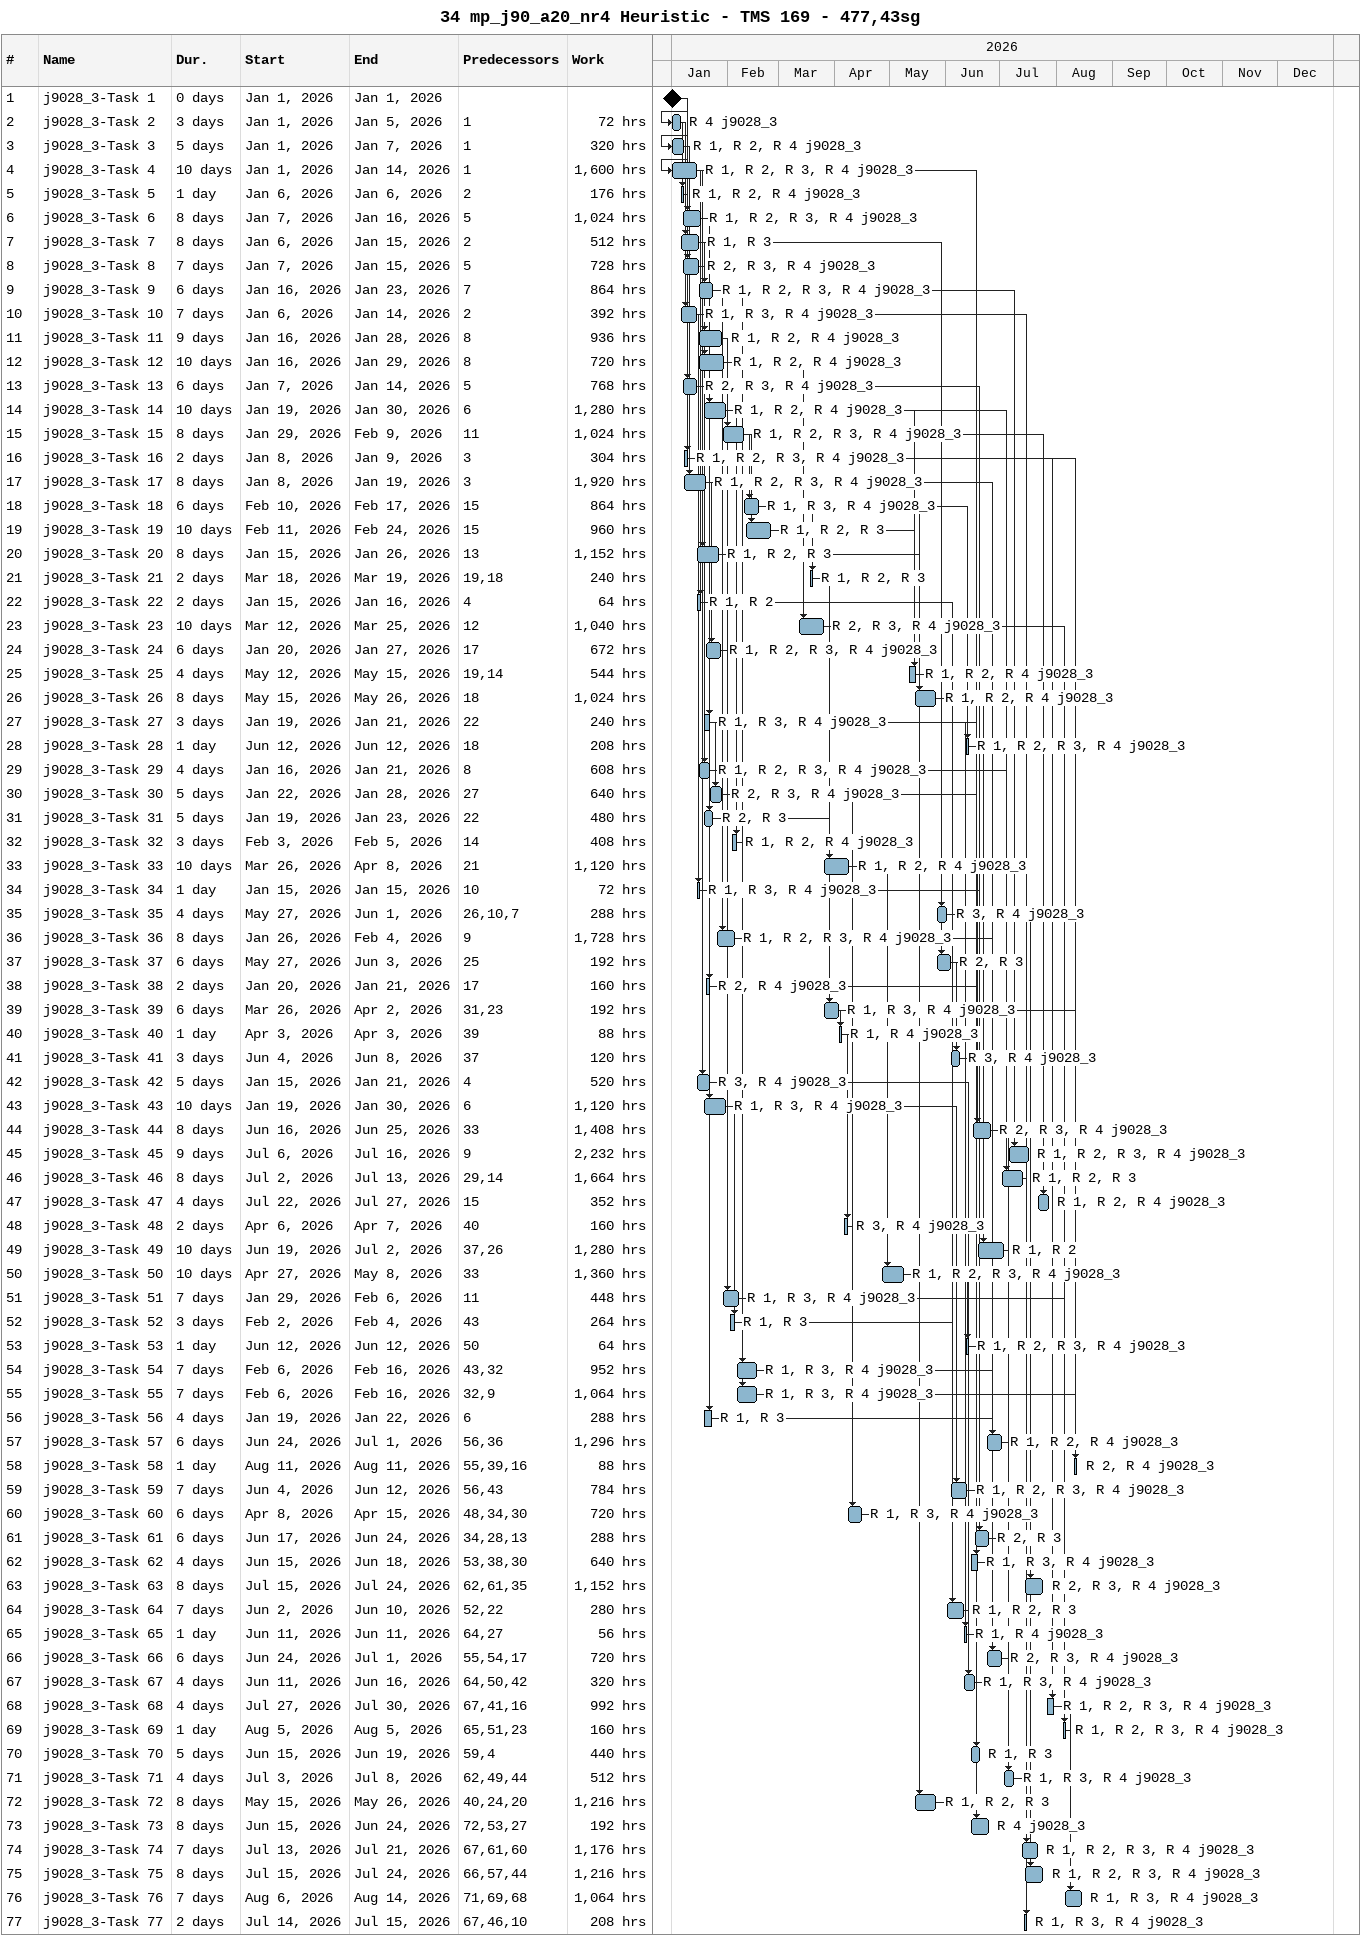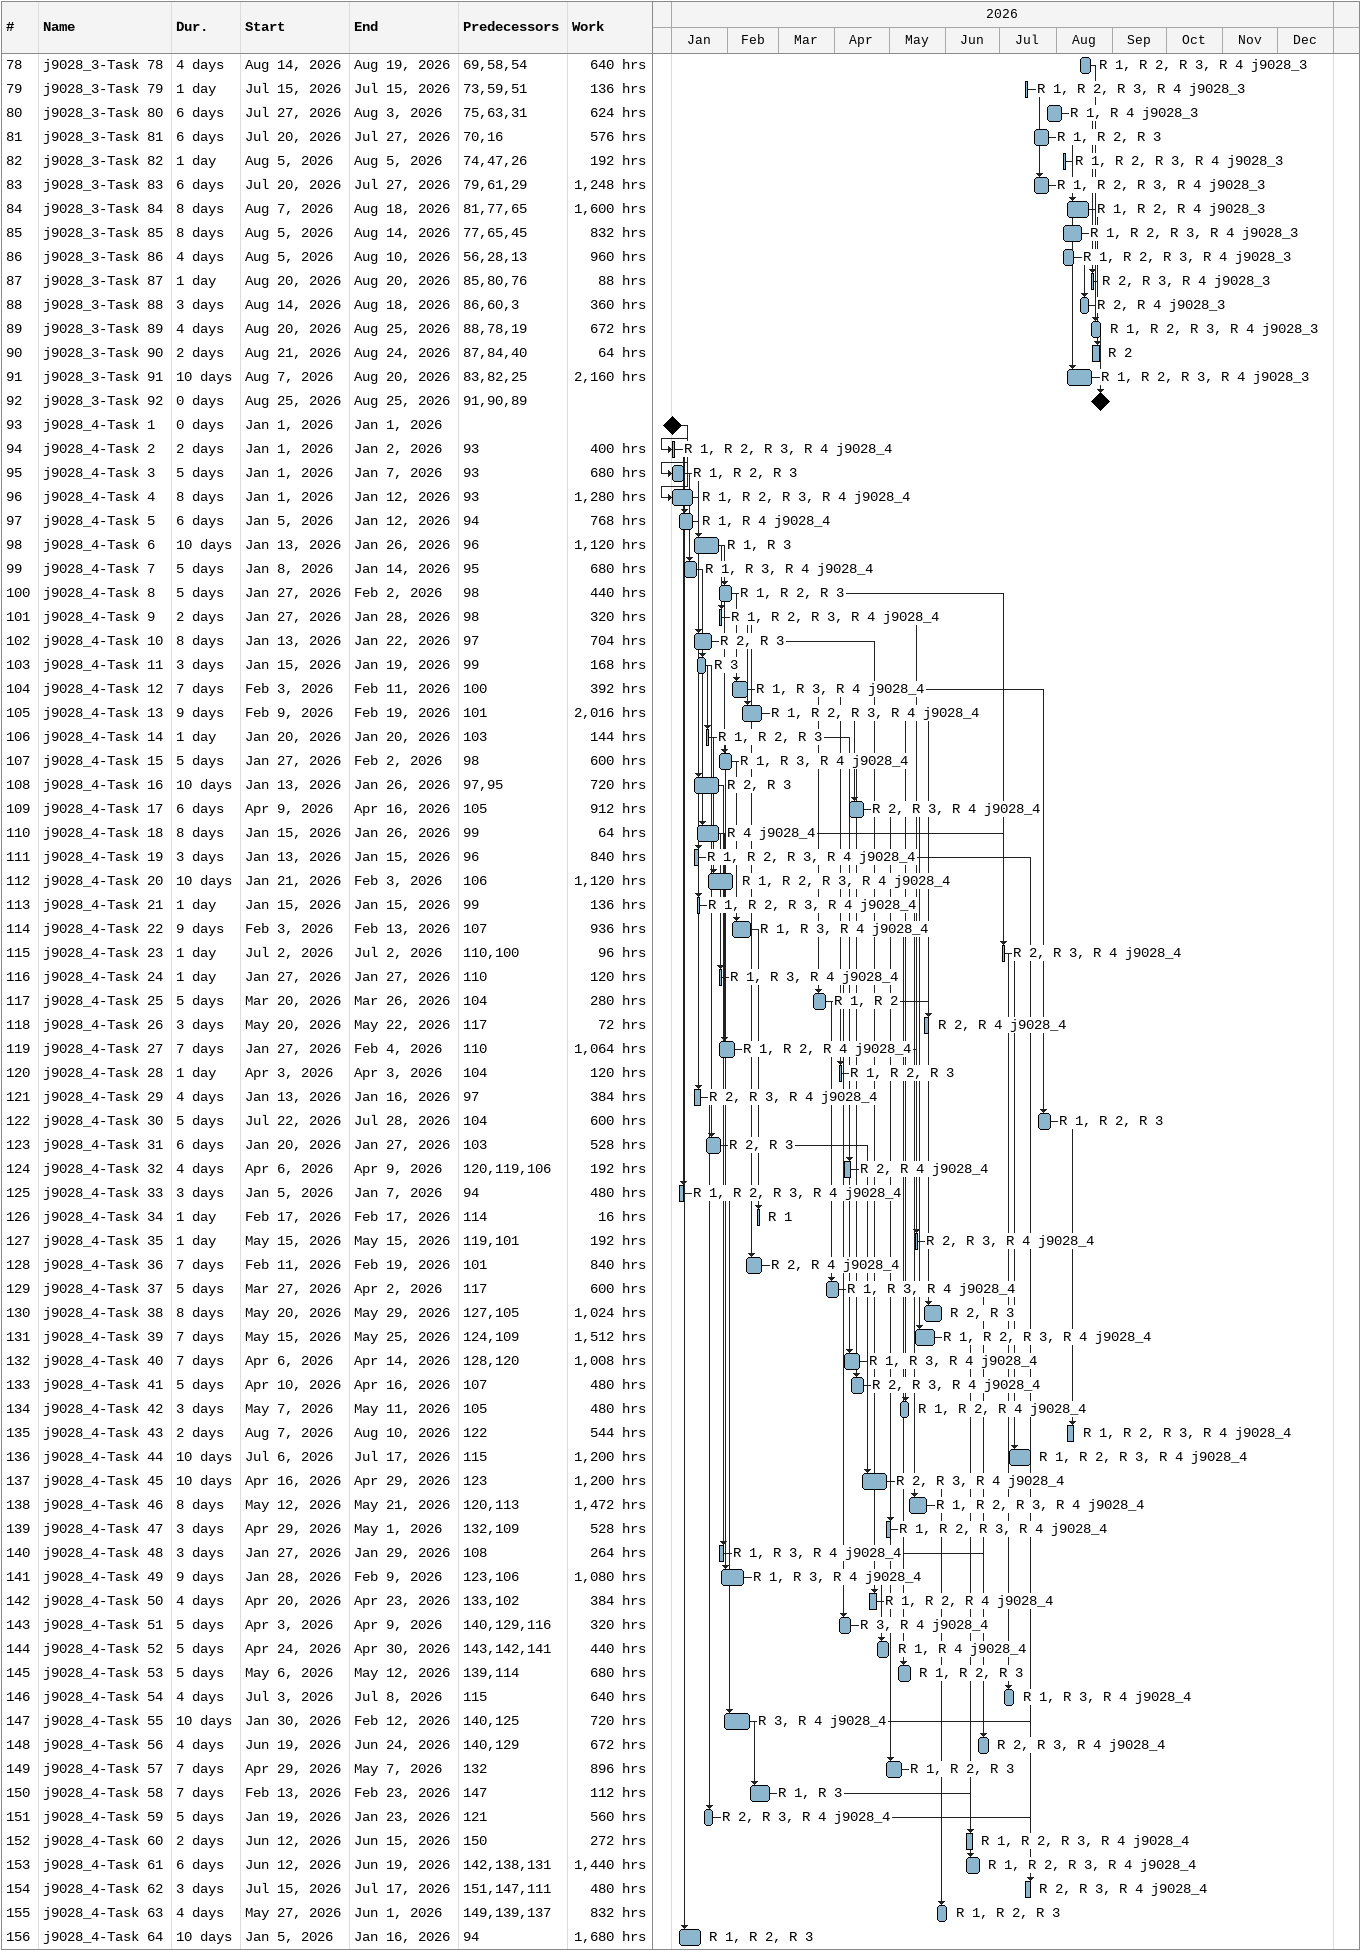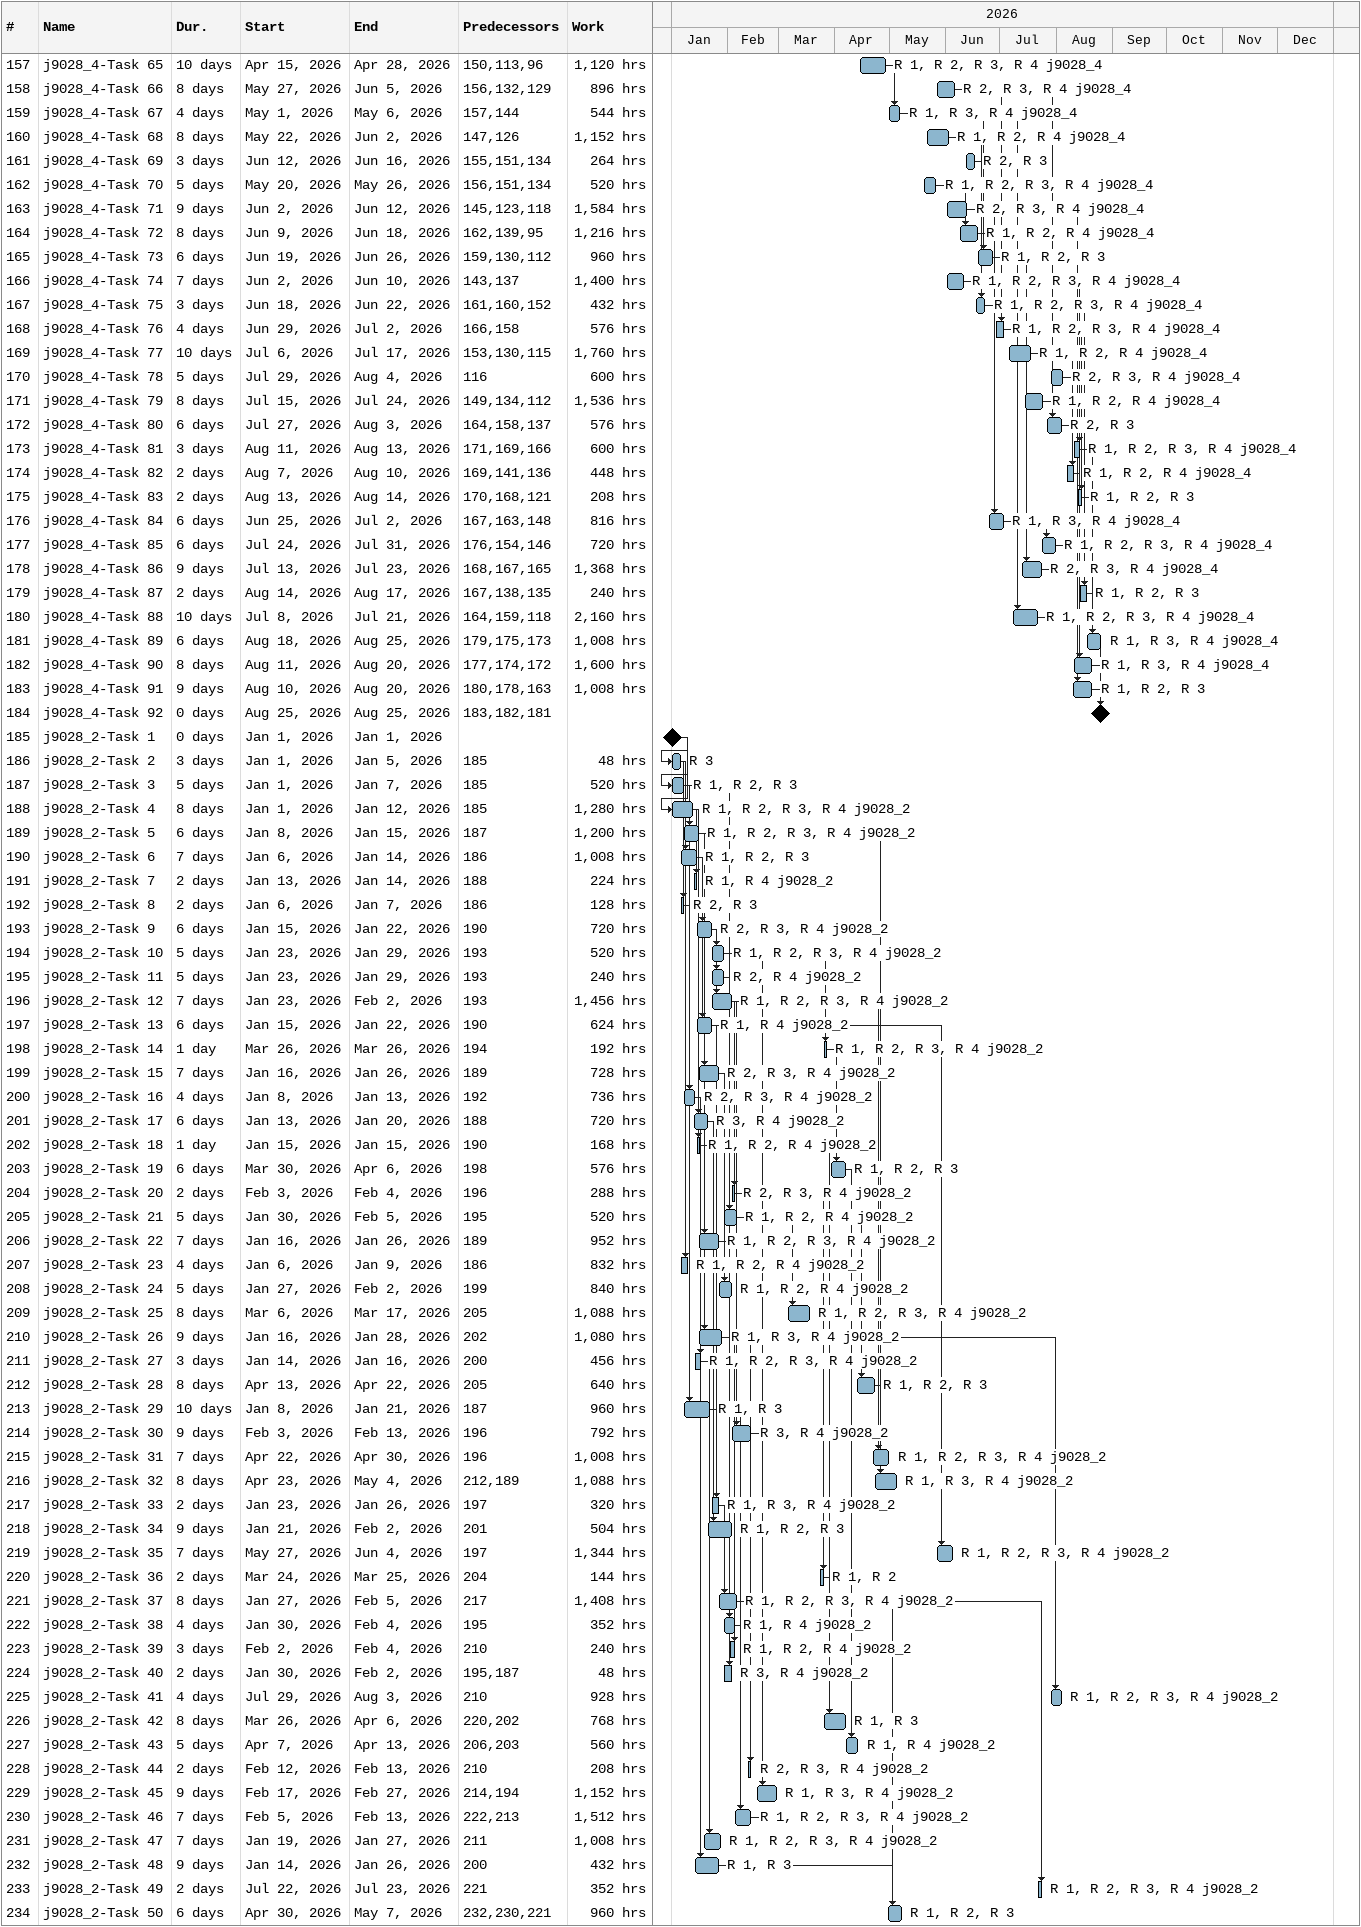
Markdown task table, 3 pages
34 mp_j90_a20_nr4 Heuristic - TMS 169 - 477,43sg

| ID | Task | Duration | Start | Finish | Predecessors | Resources | Work (h) |
|---|---|---|---|---|---|---|---|
| 1 | j9028_3-Task 1 | 0d | 2026-01-01 | 2026-01-01 |  |  |  |
| 2 | j9028_3-Task 2 | 3d | 2026-01-01 | 2026-01-05 | 1 | R 4 j9028_3 | 72 |
| 3 | j9028_3-Task 3 | 5d | 2026-01-01 | 2026-01-07 | 1 | R 1, R 2, R 4 j9028_3 | 320 |
| 4 | j9028_3-Task 4 | 10d | 2026-01-01 | 2026-01-14 | 1 | R 1, R 2, R 3, R 4 j9028_3 | 1600 |
| 5 | j9028_3-Task 5 | 1d | 2026-01-06 | 2026-01-06 | 2 | R 1, R 2, R 4 j9028_3 | 176 |
| 6 | j9028_3-Task 6 | 8d | 2026-01-07 | 2026-01-16 | 5 | R 1, R 2, R 3, R 4 j9028_3 | 1024 |
| 7 | j9028_3-Task 7 | 8d | 2026-01-06 | 2026-01-15 | 2 | R 1, R 3 | 512 |
| 8 | j9028_3-Task 8 | 7d | 2026-01-07 | 2026-01-15 | 5 | R 2, R 3, R 4 j9028_3 | 728 |
| 9 | j9028_3-Task 9 | 6d | 2026-01-16 | 2026-01-23 | 7 | R 1, R 2, R 3, R 4 j9028_3 | 864 |
| 10 | j9028_3-Task 10 | 7d | 2026-01-06 | 2026-01-14 | 2 | R 1, R 3, R 4 j9028_3 | 392 |
| 11 | j9028_3-Task 11 | 9d | 2026-01-16 | 2026-01-28 | 8 | R 1, R 2, R 4 j9028_3 | 936 |
| 12 | j9028_3-Task 12 | 10d | 2026-01-16 | 2026-01-29 | 8 | R 1, R 2, R 4 j9028_3 | 720 |
| 13 | j9028_3-Task 13 | 6d | 2026-01-07 | 2026-01-14 | 5 | R 2, R 3, R 4 j9028_3 | 768 |
| 14 | j9028_3-Task 14 | 10d | 2026-01-19 | 2026-01-30 | 6 | R 1, R 2, R 4 j9028_3 | 1280 |
| 15 | j9028_3-Task 15 | 8d | 2026-01-29 | 2026-02-09 | 11 | R 1, R 2, R 3, R 4 j9028_3 | 1024 |
| 16 | j9028_3-Task 16 | 2d | 2026-01-08 | 2026-01-09 | 3 | R 1, R 2, R 3, R 4 j9028_3 | 304 |
| 17 | j9028_3-Task 17 | 8d | 2026-01-08 | 2026-01-19 | 3 | R 1, R 2, R 3, R 4 j9028_3 | 1920 |
| 18 | j9028_3-Task 18 | 6d | 2026-02-10 | 2026-02-17 | 15 | R 1, R 3, R 4 j9028_3 | 864 |
| 19 | j9028_3-Task 19 | 10d | 2026-02-11 | 2026-02-24 | 15 | R 1, R 2, R 3 | 960 |
| 20 | j9028_3-Task 20 | 8d | 2026-01-15 | 2026-01-26 | 13 | R 1, R 2, R 3 | 1152 |
| 21 | j9028_3-Task 21 | 2d | 2026-03-18 | 2026-03-19 | 19, 18 | R 1, R 2, R 3 | 240 |
| 22 | j9028_3-Task 22 | 2d | 2026-01-15 | 2026-01-16 | 4 | R 1, R 2 | 64 |
| 23 | j9028_3-Task 23 | 10d | 2026-03-12 | 2026-03-25 | 12 | R 2, R 3, R 4 j9028_3 | 1040 |
| 24 | j9028_3-Task 24 | 6d | 2026-01-20 | 2026-01-27 | 17 | R 1, R 2, R 3, R 4 j9028_3 | 672 |
| 25 | j9028_3-Task 25 | 4d | 2026-05-12 | 2026-05-15 | 19, 14 | R 1, R 2, R 4 j9028_3 | 544 |
| 26 | j9028_3-Task 26 | 8d | 2026-05-15 | 2026-05-26 | 18 | R 1, R 2, R 4 j9028_3 | 1024 |
| 27 | j9028_3-Task 27 | 3d | 2026-01-19 | 2026-01-21 | 22 | R 1, R 3, R 4 j9028_3 | 240 |
| 28 | j9028_3-Task 28 | 1d | 2026-06-12 | 2026-06-12 | 18 | R 1, R 2, R 3, R 4 j9028_3 | 208 |
| 29 | j9028_3-Task 29 | 4d | 2026-01-16 | 2026-01-21 | 8 | R 1, R 2, R 3, R 4 j9028_3 | 608 |
| 30 | j9028_3-Task 30 | 5d | 2026-01-22 | 2026-01-28 | 27 | R 2, R 3, R 4 j9028_3 | 640 |
| 31 | j9028_3-Task 31 | 5d | 2026-01-19 | 2026-01-23 | 22 | R 2, R 3 | 480 |
| 32 | j9028_3-Task 32 | 3d | 2026-02-03 | 2026-02-05 | 14 | R 1, R 2, R 4 j9028_3 | 408 |
| 33 | j9028_3-Task 33 | 10d | 2026-03-26 | 2026-04-08 | 21 | R 1, R 2, R 4 j9028_3 | 1120 |
| 34 | j9028_3-Task 34 | 1d | 2026-01-15 | 2026-01-15 | 10 | R 1, R 3, R 4 j9028_3 | 72 |
| 35 | j9028_3-Task 35 | 4d | 2026-05-27 | 2026-06-01 | 26, 10, 7 | R 3, R 4 j9028_3 | 288 |
| 36 | j9028_3-Task 36 | 8d | 2026-01-26 | 2026-02-04 | 9 | R 1, R 2, R 3, R 4 j9028_3 | 1728 |
| 37 | j9028_3-Task 37 | 6d | 2026-05-27 | 2026-06-03 | 25 | R 2, R 3 | 192 |
| 38 | j9028_3-Task 38 | 2d | 2026-01-20 | 2026-01-21 | 17 | R 2, R 4 j9028_3 | 160 |
| 39 | j9028_3-Task 39 | 6d | 2026-03-26 | 2026-04-02 | 31, 23 | R 1, R 3, R 4 j9028_3 | 192 |
| 40 | j9028_3-Task 40 | 1d | 2026-04-03 | 2026-04-03 | 39 | R 1, R 4 j9028_3 | 88 |
| 41 | j9028_3-Task 41 | 3d | 2026-06-04 | 2026-06-08 | 37 | R 3, R 4 j9028_3 | 120 |
| 42 | j9028_3-Task 42 | 5d | 2026-01-15 | 2026-01-21 | 4 | R 3, R 4 j9028_3 | 520 |
| 43 | j9028_3-Task 43 | 10d | 2026-01-19 | 2026-01-30 | 6 | R 1, R 3, R 4 j9028_3 | 1120 |
| 44 | j9028_3-Task 44 | 8d | 2026-06-16 | 2026-06-25 | 33 | R 2, R 3, R 4 j9028_3 | 1408 |
| 45 | j9028_3-Task 45 | 9d | 2026-07-06 | 2026-07-16 | 9 | R 1, R 2, R 3, R 4 j9028_3 | 2232 |
| 46 | j9028_3-Task 46 | 8d | 2026-07-02 | 2026-07-13 | 29, 14 | R 1, R 2, R 3 | 1664 |
| 47 | j9028_3-Task 47 | 4d | 2026-07-22 | 2026-07-27 | 15 | R 1, R 2, R 4 j9028_3 | 352 |
| 48 | j9028_3-Task 48 | 2d | 2026-04-06 | 2026-04-07 | 40 | R 3, R 4 j9028_3 | 160 |
| 49 | j9028_3-Task 49 | 10d | 2026-06-19 | 2026-07-02 | 37, 26 | R 1, R 2 | 1280 |
| 50 | j9028_3-Task 50 | 10d | 2026-04-27 | 2026-05-08 | 33 | R 1, R 2, R 3, R 4 j9028_3 | 1360 |
| 51 | j9028_3-Task 51 | 7d | 2026-01-29 | 2026-02-06 | 11 | R 1, R 3, R 4 j9028_3 | 448 |
| 52 | j9028_3-Task 52 | 3d | 2026-02-02 | 2026-02-04 | 43 | R 1, R 3 | 264 |
| 53 | j9028_3-Task 53 | 1d | 2026-06-12 | 2026-06-12 | 50 | R 1, R 2, R 3, R 4 j9028_3 | 64 |
| 54 | j9028_3-Task 54 | 7d | 2026-02-06 | 2026-02-16 | 43, 32 | R 1, R 3, R 4 j9028_3 | 952 |
| 55 | j9028_3-Task 55 | 7d | 2026-02-06 | 2026-02-16 | 32, 9 | R 1, R 3, R 4 j9028_3 | 1064 |
| 56 | j9028_3-Task 56 | 4d | 2026-01-19 | 2026-01-22 | 6 | R 1, R 3 | 288 |
| 57 | j9028_3-Task 57 | 6d | 2026-06-24 | 2026-07-01 | 56, 36 | R 1, R 2, R 4 j9028_3 | 1296 |
| 58 | j9028_3-Task 58 | 1d | 2026-08-11 | 2026-08-11 | 55, 39, 16 | R 2, R 4 j9028_3 | 88 |
| 59 | j9028_3-Task 59 | 7d | 2026-06-04 | 2026-06-12 | 56, 43 | R 1, R 2, R 3, R 4 j9028_3 | 784 |
| 60 | j9028_3-Task 60 | 6d | 2026-04-08 | 2026-04-15 | 48, 34, 30 | R 1, R 3, R 4 j9028_3 | 720 |
| 61 | j9028_3-Task 61 | 6d | 2026-06-17 | 2026-06-24 | 34, 28, 13 | R 2, R 3 | 288 |
| 62 | j9028_3-Task 62 | 4d | 2026-06-15 | 2026-06-18 | 53, 38, 30 | R 1, R 3, R 4 j9028_3 | 640 |
| 63 | j9028_3-Task 63 | 8d | 2026-07-15 | 2026-07-24 | 62, 61, 35 | R 2, R 3, R 4 j9028_3 | 1152 |
| 64 | j9028_3-Task 64 | 7d | 2026-06-02 | 2026-06-10 | 52, 22 | R 1, R 2, R 3 | 280 |
| 65 | j9028_3-Task 65 | 1d | 2026-06-11 | 2026-06-11 | 64, 27 | R 1, R 4 j9028_3 | 56 |
| 66 | j9028_3-Task 66 | 6d | 2026-06-24 | 2026-07-01 | 55, 54, 17 | R 2, R 3, R 4 j9028_3 | 720 |
| 67 | j9028_3-Task 67 | 4d | 2026-06-11 | 2026-06-16 | 64, 50, 42 | R 1, R 3, R 4 j9028_3 | 320 |
| 68 | j9028_3-Task 68 | 4d | 2026-07-27 | 2026-07-30 | 67, 41, 16 | R 1, R 2, R 3, R 4 j9028_3 | 992 |
| 69 | j9028_3-Task 69 | 1d | 2026-08-05 | 2026-08-05 | 65, 51, 23 | R 1, R 2, R 3, R 4 j9028_3 | 160 |
| 70 | j9028_3-Task 70 | 5d | 2026-06-15 | 2026-06-19 | 59, 4 | R 1, R 3 | 440 |
| 71 | j9028_3-Task 71 | 4d | 2026-07-03 | 2026-07-08 | 62, 49, 44 | R 1, R 3, R 4 j9028_3 | 512 |
| 72 | j9028_3-Task 72 | 8d | 2026-05-15 | 2026-05-26 | 40, 24, 20 | R 1, R 2, R 3 | 1216 |
| 73 | j9028_3-Task 73 | 8d | 2026-06-15 | 2026-06-24 | 72, 53, 27 | R 4 j9028_3 | 192 |
| 74 | j9028_3-Task 74 | 7d | 2026-07-13 | 2026-07-21 | 67, 61, 60 | R 1, R 2, R 3, R 4 j9028_3 | 1176 |
| 75 | j9028_3-Task 75 | 8d | 2026-07-15 | 2026-07-24 | 66, 57, 44 | R 1, R 2, R 3, R 4 j9028_3 | 1216 |
| 76 | j9028_3-Task 76 | 7d | 2026-08-06 | 2026-08-14 | 71, 69, 68 | R 1, R 3, R 4 j9028_3 | 1064 |
| 77 | j9028_3-Task 77 | 2d | 2026-07-14 | 2026-07-15 | 67, 46, 10 | R 1, R 3, R 4 j9028_3 | 208 |
| 78 | j9028_3-Task 78 | 4d | 2026-08-14 | 2026-08-19 | 69, 58, 54 | R 1, R 2, R 3, R 4 j9028_3 | 640 |
| 79 | j9028_3-Task 79 | 1d | 2026-07-15 | 2026-07-15 | 73, 59, 51 | R 1, R 2, R 3, R 4 j9028_3 | 136 |
| 80 | j9028_3-Task 80 | 6d | 2026-07-27 | 2026-08-03 | 75, 63, 31 | R 1, R 4 j9028_3 | 624 |
| 81 | j9028_3-Task 81 | 6d | 2026-07-20 | 2026-07-27 | 70, 16 | R 1, R 2, R 3 | 576 |
| 82 | j9028_3-Task 82 | 1d | 2026-08-05 | 2026-08-05 | 74, 47, 26 | R 1, R 2, R 3, R 4 j9028_3 | 192 |
| 83 | j9028_3-Task 83 | 6d | 2026-07-20 | 2026-07-27 | 79, 61, 29 | R 1, R 2, R 3, R 4 j9028_3 | 1248 |
| 84 | j9028_3-Task 84 | 8d | 2026-08-07 | 2026-08-18 | 81, 77, 65 | R 1, R 2, R 4 j9028_3 | 1600 |
| 85 | j9028_3-Task 85 | 8d | 2026-08-05 | 2026-08-14 | 77, 65, 45 | R 1, R 2, R 3, R 4 j9028_3 | 832 |
| 86 | j9028_3-Task 86 | 4d | 2026-08-05 | 2026-08-10 | 56, 28, 13 | R 1, R 2, R 3, R 4 j9028_3 | 960 |
| 87 | j9028_3-Task 87 | 1d | 2026-08-20 | 2026-08-20 | 85, 80, 76 | R 2, R 3, R 4 j9028_3 | 88 |
| 88 | j9028_3-Task 88 | 3d | 2026-08-14 | 2026-08-18 | 86, 60, 3 | R 2, R 4 j9028_3 | 360 |
| 89 | j9028_3-Task 89 | 4d | 2026-08-20 | 2026-08-25 | 88, 78, 19 | R 1, R 2, R 3, R 4 j9028_3 | 672 |
| 90 | j9028_3-Task 90 | 2d | 2026-08-21 | 2026-08-24 | 87, 84, 40 | R 2 | 64 |
| 91 | j9028_3-Task 91 | 10d | 2026-08-07 | 2026-08-20 | 83, 82, 25 | R 1, R 2, R 3, R 4 j9028_3 | 2160 |
| 92 | j9028_3-Task 92 | 0d | 2026-08-25 | 2026-08-25 | 91, 90, 89 |  |  |
| 93 | j9028_4-Task 1 | 0d | 2026-01-01 | 2026-01-01 |  |  |  |
| 94 | j9028_4-Task 2 | 2d | 2026-01-01 | 2026-01-02 | 93 | R 1, R 2, R 3, R 4 j9028_4 | 400 |
| 95 | j9028_4-Task 3 | 5d | 2026-01-01 | 2026-01-07 | 93 | R 1, R 2, R 3 | 680 |
| 96 | j9028_4-Task 4 | 8d | 2026-01-01 | 2026-01-12 | 93 | R 1, R 2, R 3, R 4 j9028_4 | 1280 |
| 97 | j9028_4-Task 5 | 6d | 2026-01-05 | 2026-01-12 | 94 | R 1, R 4 j9028_4 | 768 |
| 98 | j9028_4-Task 6 | 10d | 2026-01-13 | 2026-01-26 | 96 | R 1, R 3 | 1120 |
| 99 | j9028_4-Task 7 | 5d | 2026-01-08 | 2026-01-14 | 95 | R 1, R 3, R 4 j9028_4 | 680 |
| 100 | j9028_4-Task 8 | 5d | 2026-01-27 | 2026-02-02 | 98 | R 1, R 2, R 3 | 440 |
| 101 | j9028_4-Task 9 | 2d | 2026-01-27 | 2026-01-28 | 98 | R 1, R 2, R 3, R 4 j9028_4 | 320 |
| 102 | j9028_4-Task 10 | 8d | 2026-01-13 | 2026-01-22 | 97 | R 2, R 3 | 704 |
| 103 | j9028_4-Task 11 | 3d | 2026-01-15 | 2026-01-19 | 99 | R 3 | 168 |
| 104 | j9028_4-Task 12 | 7d | 2026-02-03 | 2026-02-11 | 100 | R 1, R 3, R 4 j9028_4 | 392 |
| 105 | j9028_4-Task 13 | 9d | 2026-02-09 | 2026-02-19 | 101 | R 1, R 2, R 3, R 4 j9028_4 | 2016 |
| 106 | j9028_4-Task 14 | 1d | 2026-01-20 | 2026-01-20 | 103 | R 1, R 2, R 3 | 144 |
| 107 | j9028_4-Task 15 | 5d | 2026-01-27 | 2026-02-02 | 98 | R 1, R 3, R 4 j9028_4 | 600 |
| 108 | j9028_4-Task 16 | 10d | 2026-01-13 | 2026-01-26 | 97, 95 | R 2, R 3 | 720 |
| 109 | j9028_4-Task 17 | 6d | 2026-04-09 | 2026-04-16 | 105 | R 2, R 3, R 4 j9028_4 | 912 |
| 110 | j9028_4-Task 18 | 8d | 2026-01-15 | 2026-01-26 | 99 | R 4 j9028_4 | 64 |
| 111 | j9028_4-Task 19 | 3d | 2026-01-13 | 2026-01-15 | 96 | R 1, R 2, R 3, R 4 j9028_4 | 840 |
| 112 | j9028_4-Task 20 | 10d | 2026-01-21 | 2026-02-03 | 106 | R 1, R 2, R 3, R 4 j9028_4 | 1120 |
| 113 | j9028_4-Task 21 | 1d | 2026-01-15 | 2026-01-15 | 99 | R 1, R 2, R 3, R 4 j9028_4 | 136 |
| 114 | j9028_4-Task 22 | 9d | 2026-02-03 | 2026-02-13 | 107 | R 1, R 3, R 4 j9028_4 | 936 |
| 115 | j9028_4-Task 23 | 1d | 2026-07-02 | 2026-07-02 | 110, 100 | R 2, R 3, R 4 j9028_4 | 96 |
| 116 | j9028_4-Task 24 | 1d | 2026-01-27 | 2026-01-27 | 110 | R 1, R 3, R 4 j9028_4 | 120 |
| 117 | j9028_4-Task 25 | 5d | 2026-03-20 | 2026-03-26 | 104 | R 1, R 2 | 280 |
| 118 | j9028_4-Task 26 | 3d | 2026-05-20 | 2026-05-22 | 117 | R 2, R 4 j9028_4 | 72 |
| 119 | j9028_4-Task 27 | 7d | 2026-01-27 | 2026-02-04 | 110 | R 1, R 2, R 4 j9028_4 | 1064 |
| 120 | j9028_4-Task 28 | 1d | 2026-04-03 | 2026-04-03 | 104 | R 1, R 2, R 3 | 120 |
| 121 | j9028_4-Task 29 | 4d | 2026-01-13 | 2026-01-16 | 97 | R 2, R 3, R 4 j9028_4 | 384 |
| 122 | j9028_4-Task 30 | 5d | 2026-07-22 | 2026-07-28 | 104 | R 1, R 2, R 3 | 600 |
| 123 | j9028_4-Task 31 | 6d | 2026-01-20 | 2026-01-27 | 103 | R 2, R 3 | 528 |
| 124 | j9028_4-Task 32 | 4d | 2026-04-06 | 2026-04-09 | 120, 119, 106 | R 2, R 4 j9028_4 | 192 |
| 125 | j9028_4-Task 33 | 3d | 2026-01-05 | 2026-01-07 | 94 | R 1, R 2, R 3, R 4 j9028_4 | 480 |
| 126 | j9028_4-Task 34 | 1d | 2026-02-17 | 2026-02-17 | 114 | R 1 | 16 |
| 127 | j9028_4-Task 35 | 1d | 2026-05-15 | 2026-05-15 | 119, 101 | R 2, R 3, R 4 j9028_4 | 192 |
| 128 | j9028_4-Task 36 | 7d | 2026-02-11 | 2026-02-19 | 101 | R 2, R 4 j9028_4 | 840 |
| 129 | j9028_4-Task 37 | 5d | 2026-03-27 | 2026-04-02 | 117 | R 1, R 3, R 4 j9028_4 | 600 |
| 130 | j9028_4-Task 38 | 8d | 2026-05-20 | 2026-05-29 | 127, 105 | R 2, R 3 | 1024 |
| 131 | j9028_4-Task 39 | 7d | 2026-05-15 | 2026-05-25 | 124, 109 | R 1, R 2, R 3, R 4 j9028_4 | 1512 |
| 132 | j9028_4-Task 40 | 7d | 2026-04-06 | 2026-04-14 | 128, 120 | R 1, R 3, R 4 j9028_4 | 1008 |
| 133 | j9028_4-Task 41 | 5d | 2026-04-10 | 2026-04-16 | 107 | R 2, R 3, R 4 j9028_4 | 480 |
| 134 | j9028_4-Task 42 | 3d | 2026-05-07 | 2026-05-11 | 105 | R 1, R 2, R 4 j9028_4 | 480 |
| 135 | j9028_4-Task 43 | 2d | 2026-08-07 | 2026-08-10 | 122 | R 1, R 2, R 3, R 4 j9028_4 | 544 |
| 136 | j9028_4-Task 44 | 10d | 2026-07-06 | 2026-07-17 | 115 | R 1, R 2, R 3, R 4 j9028_4 | 1200 |
| 137 | j9028_4-Task 45 | 10d | 2026-04-16 | 2026-04-29 | 123 | R 2, R 3, R 4 j9028_4 | 1200 |
| 138 | j9028_4-Task 46 | 8d | 2026-05-12 | 2026-05-21 | 120, 113 | R 1, R 2, R 3, R 4 j9028_4 | 1472 |
| 139 | j9028_4-Task 47 | 3d | 2026-04-29 | 2026-05-01 | 132, 109 | R 1, R 2, R 3, R 4 j9028_4 | 528 |
| 140 | j9028_4-Task 48 | 3d | 2026-01-27 | 2026-01-29 | 108 | R 1, R 3, R 4 j9028_4 | 264 |
| 141 | j9028_4-Task 49 | 9d | 2026-01-28 | 2026-02-09 | 123, 106 | R 1, R 3, R 4 j9028_4 | 1080 |
| 142 | j9028_4-Task 50 | 4d | 2026-04-20 | 2026-04-23 | 133, 102 | R 1, R 2, R 4 j9028_4 | 384 |
| 143 | j9028_4-Task 51 | 5d | 2026-04-03 | 2026-04-09 | 140, 129, 116 | R 3, R 4 j9028_4 | 320 |
| 144 | j9028_4-Task 52 | 5d | 2026-04-24 | 2026-04-30 | 143, 142, 141 | R 1, R 4 j9028_4 | 440 |
| 145 | j9028_4-Task 53 | 5d | 2026-05-06 | 2026-05-12 | 139, 114 | R 1, R 2, R 3 | 680 |
| 146 | j9028_4-Task 54 | 4d | 2026-07-03 | 2026-07-08 | 115 | R 1, R 3, R 4 j9028_4 | 640 |
| 147 | j9028_4-Task 55 | 10d | 2026-01-30 | 2026-02-12 | 140, 125 | R 3, R 4 j9028_4 | 720 |
| 148 | j9028_4-Task 56 | 4d | 2026-06-19 | 2026-06-24 | 140, 129 | R 2, R 3, R 4 j9028_4 | 672 |
| 149 | j9028_4-Task 57 | 7d | 2026-04-29 | 2026-05-07 | 132 | R 1, R 2, R 3 | 896 |
| 150 | j9028_4-Task 58 | 7d | 2026-02-13 | 2026-02-23 | 147 | R 1, R 3 | 112 |
| 151 | j9028_4-Task 59 | 5d | 2026-01-19 | 2026-01-23 | 121 | R 2, R 3, R 4 j9028_4 | 560 |
| 152 | j9028_4-Task 60 | 2d | 2026-06-12 | 2026-06-15 | 150 | R 1, R 2, R 3, R 4 j9028_4 | 272 |
| 153 | j9028_4-Task 61 | 6d | 2026-06-12 | 2026-06-19 | 142, 138, 131 | R 1, R 2, R 3, R 4 j9028_4 | 1440 |
| 154 | j9028_4-Task 62 | 3d | 2026-07-15 | 2026-07-17 | 151, 147, 111 | R 2, R 3, R 4 j9028_4 | 480 |
| 155 | j9028_4-Task 63 | 4d | 2026-05-27 | 2026-06-01 | 149, 139, 137 | R 1, R 2, R 3 | 832 |
| 156 | j9028_4-Task 64 | 10d | 2026-01-05 | 2026-01-16 | 94 | R 1, R 2, R 3 | 1680 |
| 157 | j9028_4-Task 65 | 10d | 2026-04-15 | 2026-04-28 | 150, 113, 96 | R 1, R 2, R 3, R 4 j9028_4 | 1120 |
| 158 | j9028_4-Task 66 | 8d | 2026-05-27 | 2026-06-05 | 156, 132, 129 | R 2, R 3, R 4 j9028_4 | 896 |
| 159 | j9028_4-Task 67 | 4d | 2026-05-01 | 2026-05-06 | 157, 144 | R 1, R 3, R 4 j9028_4 | 544 |
| 160 | j9028_4-Task 68 | 8d | 2026-05-22 | 2026-06-02 | 147, 126 | R 1, R 2, R 4 j9028_4 | 1152 |
| 161 | j9028_4-Task 69 | 3d | 2026-06-12 | 2026-06-16 | 155, 151, 134 | R 2, R 3 | 264 |
| 162 | j9028_4-Task 70 | 5d | 2026-05-20 | 2026-05-26 | 156, 151, 134 | R 1, R 2, R 3, R 4 j9028_4 | 520 |
| 163 | j9028_4-Task 71 | 9d | 2026-06-02 | 2026-06-12 | 145, 123, 118 | R 2, R 3, R 4 j9028_4 | 1584 |
| 164 | j9028_4-Task 72 | 8d | 2026-06-09 | 2026-06-18 | 162, 139, 95 | R 1, R 2, R 4 j9028_4 | 1216 |
| 165 | j9028_4-Task 73 | 6d | 2026-06-19 | 2026-06-26 | 159, 130, 112 | R 1, R 2, R 3 | 960 |
| 166 | j9028_4-Task 74 | 7d | 2026-06-02 | 2026-06-10 | 143, 137 | R 1, R 2, R 3, R 4 j9028_4 | 1400 |
| 167 | j9028_4-Task 75 | 3d | 2026-06-18 | 2026-06-22 | 161, 160, 152 | R 1, R 2, R 3, R 4 j9028_4 | 432 |
| 168 | j9028_4-Task 76 | 4d | 2026-06-29 | 2026-07-02 | 166, 158 | R 1, R 2, R 3, R 4 j9028_4 | 576 |
| 169 | j9028_4-Task 77 | 10d | 2026-07-06 | 2026-07-17 | 153, 130, 115 | R 1, R 2, R 4 j9028_4 | 1760 |
| 170 | j9028_4-Task 78 | 5d | 2026-07-29 | 2026-08-04 | 116 | R 2, R 3, R 4 j9028_4 | 600 |
| 171 | j9028_4-Task 79 | 8d | 2026-07-15 | 2026-07-24 | 149, 134, 112 | R 1, R 2, R 4 j9028_4 | 1536 |
| 172 | j9028_4-Task 80 | 6d | 2026-07-27 | 2026-08-03 | 164, 158, 137 | R 2, R 3 | 576 |
| 173 | j9028_4-Task 81 | 3d | 2026-08-11 | 2026-08-13 | 171, 169, 166 | R 1, R 2, R 3, R 4 j9028_4 | 600 |
| 174 | j9028_4-Task 82 | 2d | 2026-08-07 | 2026-08-10 | 169, 141, 136 | R 1, R 2, R 4 j9028_4 | 448 |
| 175 | j9028_4-Task 83 | 2d | 2026-08-13 | 2026-08-14 | 170, 168, 121 | R 1, R 2, R 3 | 208 |
| 176 | j9028_4-Task 84 | 6d | 2026-06-25 | 2026-07-02 | 167, 163, 148 | R 1, R 3, R 4 j9028_4 | 816 |
| 177 | j9028_4-Task 85 | 6d | 2026-07-24 | 2026-07-31 | 176, 154, 146 | R 1, R 2, R 3, R 4 j9028_4 | 720 |
| 178 | j9028_4-Task 86 | 9d | 2026-07-13 | 2026-07-23 | 168, 167, 165 | R 2, R 3, R 4 j9028_4 | 1368 |
| 179 | j9028_4-Task 87 | 2d | 2026-08-14 | 2026-08-17 | 167, 138, 135 | R 1, R 2, R 3 | 240 |
| 180 | j9028_4-Task 88 | 10d | 2026-07-08 | 2026-07-21 | 164, 159, 118 | R 1, R 2, R 3, R 4 j9028_4 | 2160 |
| 181 | j9028_4-Task 89 | 6d | 2026-08-18 | 2026-08-25 | 179, 175, 173 | R 1, R 3, R 4 j9028_4 | 1008 |
| 182 | j9028_4-Task 90 | 8d | 2026-08-11 | 2026-08-20 | 177, 174, 172 | R 1, R 3, R 4 j9028_4 | 1600 |
| 183 | j9028_4-Task 91 | 9d | 2026-08-10 | 2026-08-20 | 180, 178, 163 | R 1, R 2, R 3 | 1008 |
| 184 | j9028_4-Task 92 | 0d | 2026-08-25 | 2026-08-25 | 183, 182, 181 |  |  |
| 185 | j9028_2-Task 1 | 0d | 2026-01-01 | 2026-01-01 |  |  |  |
| 186 | j9028_2-Task 2 | 3d | 2026-01-01 | 2026-01-05 | 185 | R 3 | 48 |
| 187 | j9028_2-Task 3 | 5d | 2026-01-01 | 2026-01-07 | 185 | R 1, R 2, R 3 | 520 |
| 188 | j9028_2-Task 4 | 8d | 2026-01-01 | 2026-01-12 | 185 | R 1, R 2, R 3, R 4 j9028_2 | 1280 |
| 189 | j9028_2-Task 5 | 6d | 2026-01-08 | 2026-01-15 | 187 | R 1, R 2, R 3, R 4 j9028_2 | 1200 |
| 190 | j9028_2-Task 6 | 7d | 2026-01-06 | 2026-01-14 | 186 | R 1, R 2, R 3 | 1008 |
| 191 | j9028_2-Task 7 | 2d | 2026-01-13 | 2026-01-14 | 188 | R 1, R 4 j9028_2 | 224 |
| 192 | j9028_2-Task 8 | 2d | 2026-01-06 | 2026-01-07 | 186 | R 2, R 3 | 128 |
| 193 | j9028_2-Task 9 | 6d | 2026-01-15 | 2026-01-22 | 190 | R 2, R 3, R 4 j9028_2 | 720 |
| 194 | j9028_2-Task 10 | 5d | 2026-01-23 | 2026-01-29 | 193 | R 1, R 2, R 3, R 4 j9028_2 | 520 |
| 195 | j9028_2-Task 11 | 5d | 2026-01-23 | 2026-01-29 | 193 | R 2, R 4 j9028_2 | 240 |
| 196 | j9028_2-Task 12 | 7d | 2026-01-23 | 2026-02-02 | 193 | R 1, R 2, R 3, R 4 j9028_2 | 1456 |
| 197 | j9028_2-Task 13 | 6d | 2026-01-15 | 2026-01-22 | 190 | R 1, R 4 j9028_2 | 624 |
| 198 | j9028_2-Task 14 | 1d | 2026-03-26 | 2026-03-26 | 194 | R 1, R 2, R 3, R 4 j9028_2 | 192 |
| 199 | j9028_2-Task 15 | 7d | 2026-01-16 | 2026-01-26 | 189 | R 2, R 3, R 4 j9028_2 | 728 |
| 200 | j9028_2-Task 16 | 4d | 2026-01-08 | 2026-01-13 | 192 | R 2, R 3, R 4 j9028_2 | 736 |
| 201 | j9028_2-Task 17 | 6d | 2026-01-13 | 2026-01-20 | 188 | R 3, R 4 j9028_2 | 720 |
| 202 | j9028_2-Task 18 | 1d | 2026-01-15 | 2026-01-15 | 190 | R 1, R 2, R 4 j9028_2 | 168 |
| 203 | j9028_2-Task 19 | 6d | 2026-03-30 | 2026-04-06 | 198 | R 1, R 2, R 3 | 576 |
| 204 | j9028_2-Task 20 | 2d | 2026-02-03 | 2026-02-04 | 196 | R 2, R 3, R 4 j9028_2 | 288 |
| 205 | j9028_2-Task 21 | 5d | 2026-01-30 | 2026-02-05 | 195 | R 1, R 2, R 4 j9028_2 | 520 |
| 206 | j9028_2-Task 22 | 7d | 2026-01-16 | 2026-01-26 | 189 | R 1, R 2, R 3, R 4 j9028_2 | 952 |
| 207 | j9028_2-Task 23 | 4d | 2026-01-06 | 2026-01-09 | 186 | R 1, R 2, R 4 j9028_2 | 832 |
| 208 | j9028_2-Task 24 | 5d | 2026-01-27 | 2026-02-02 | 199 | R 1, R 2, R 4 j9028_2 | 840 |
| 209 | j9028_2-Task 25 | 8d | 2026-03-06 | 2026-03-17 | 205 | R 1, R 2, R 3, R 4 j9028_2 | 1088 |
| 210 | j9028_2-Task 26 | 9d | 2026-01-16 | 2026-01-28 | 202 | R 1, R 3, R 4 j9028_2 | 1080 |
| 211 | j9028_2-Task 27 | 3d | 2026-01-14 | 2026-01-16 | 200 | R 1, R 2, R 3, R 4 j9028_2 | 456 |
| 212 | j9028_2-Task 28 | 8d | 2026-04-13 | 2026-04-22 | 205 | R 1, R 2, R 3 | 640 |
| 213 | j9028_2-Task 29 | 10d | 2026-01-08 | 2026-01-21 | 187 | R 1, R 3 | 960 |
| 214 | j9028_2-Task 30 | 9d | 2026-02-03 | 2026-02-13 | 196 | R 3, R 4 j9028_2 | 792 |
| 215 | j9028_2-Task 31 | 7d | 2026-04-22 | 2026-04-30 | 196 | R 1, R 2, R 3, R 4 j9028_2 | 1008 |
| 216 | j9028_2-Task 32 | 8d | 2026-04-23 | 2026-05-04 | 212, 189 | R 1, R 3, R 4 j9028_2 | 1088 |
| 217 | j9028_2-Task 33 | 2d | 2026-01-23 | 2026-01-26 | 197 | R 1, R 3, R 4 j9028_2 | 320 |
| 218 | j9028_2-Task 34 | 9d | 2026-01-21 | 2026-02-02 | 201 | R 1, R 2, R 3 | 504 |
| 219 | j9028_2-Task 35 | 7d | 2026-05-27 | 2026-06-04 | 197 | R 1, R 2, R 3, R 4 j9028_2 | 1344 |
| 220 | j9028_2-Task 36 | 2d | 2026-03-24 | 2026-03-25 | 204 | R 1, R 2 | 144 |
| 221 | j9028_2-Task 37 | 8d | 2026-01-27 | 2026-02-05 | 217 | R 1, R 2, R 3, R 4 j9028_2 | 1408 |
| 222 | j9028_2-Task 38 | 4d | 2026-01-30 | 2026-02-04 | 195 | R 1, R 4 j9028_2 | 352 |
| 223 | j9028_2-Task 39 | 3d | 2026-02-02 | 2026-02-04 | 210 | R 1, R 2, R 4 j9028_2 | 240 |
| 224 | j9028_2-Task 40 | 2d | 2026-01-30 | 2026-02-02 | 195, 187 | R 3, R 4 j9028_2 | 48 |
| 225 | j9028_2-Task 41 | 4d | 2026-07-29 | 2026-08-03 | 210 | R 1, R 2, R 3, R 4 j9028_2 | 928 |
| 226 | j9028_2-Task 42 | 8d | 2026-03-26 | 2026-04-06 | 220, 202 | R 1, R 3 | 768 |
| 227 | j9028_2-Task 43 | 5d | 2026-04-07 | 2026-04-13 | 206, 203 | R 1, R 4 j9028_2 | 560 |
| 228 | j9028_2-Task 44 | 2d | 2026-02-12 | 2026-02-13 | 210 | R 2, R 3, R 4 j9028_2 | 208 |
| 229 | j9028_2-Task 45 | 9d | 2026-02-17 | 2026-02-27 | 214, 194 | R 1, R 3, R 4 j9028_2 | 1152 |
| 230 | j9028_2-Task 46 | 7d | 2026-02-05 | 2026-02-13 | 222, 213 | R 1, R 2, R 3, R 4 j9028_2 | 1512 |
| 231 | j9028_2-Task 47 | 7d | 2026-01-19 | 2026-01-27 | 211 | R 1, R 2, R 3, R 4 j9028_2 | 1008 |
| 232 | j9028_2-Task 48 | 9d | 2026-01-14 | 2026-01-26 | 200 | R 1, R 3 | 432 |
| 233 | j9028_2-Task 49 | 2d | 2026-07-22 | 2026-07-23 | 221 | R 1, R 2, R 3, R 4 j9028_2 | 352 |
| 234 | j9028_2-Task 50 | 6d | 2026-04-30 | 2026-05-07 | 232, 230, 221 | R 1, R 2, R 3 | 960 |
